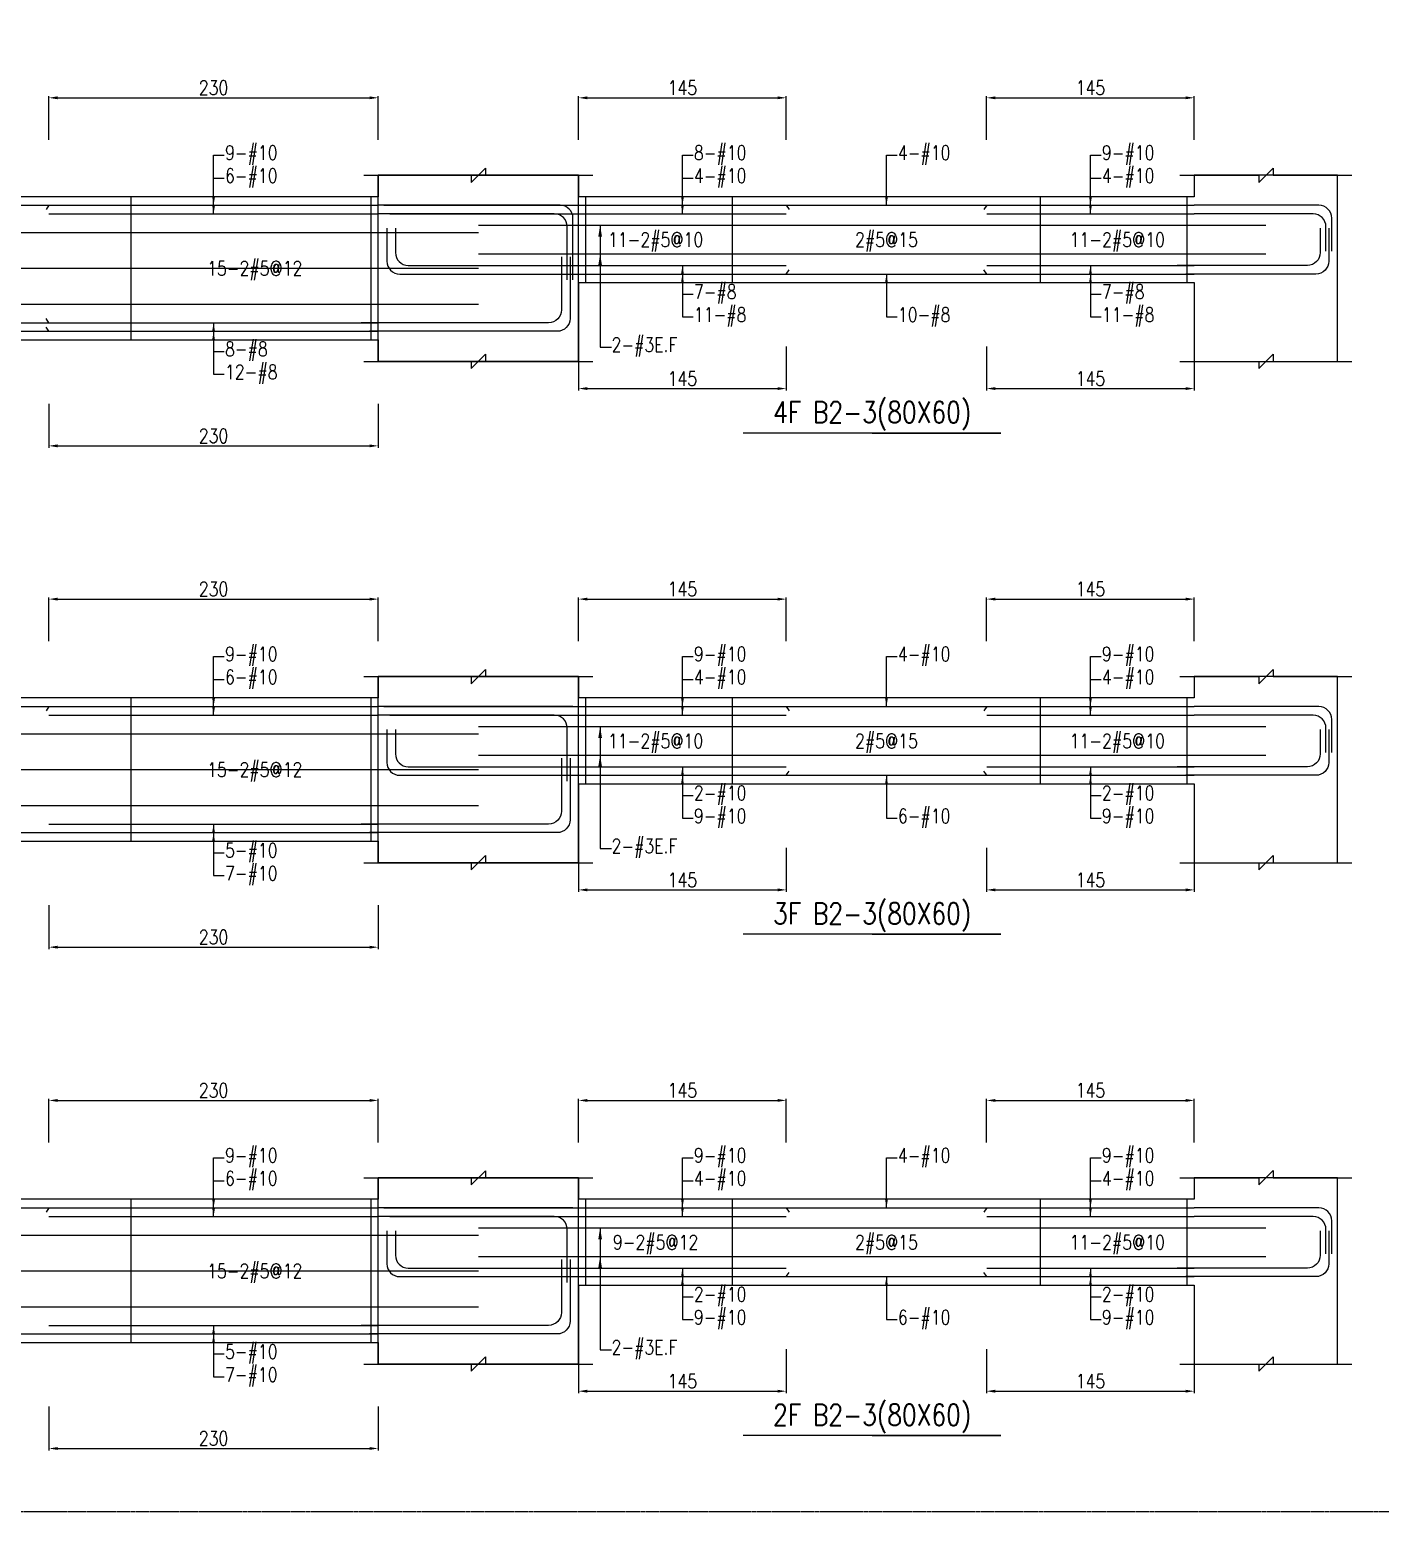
# Model space of a CAD drawing. Header units: millimetres. Extents: x 0 to 84580, y -12276 to 4373.
# Drawn here: x 46202 to 47146, y 0 to 1034 of the extents above; entities that cross this region are included whole.
import ezdxf
from ezdxf.enums import TextEntityAlignment as Align

# ---------------------------------------------------------------- set-up
doc = ezdxf.new("R2010")
doc.units = ezdxf.units.MM
doc.header["$MEASUREMENT"] = 0
doc.linetypes.add('CENTER', pattern=[2, 1.25, -0.25, 0.25, -0.25])
for name, color, linetype in [('S-DIM', 2, 'Continuous'), ('S-GRID', 1, 'CENTER'), ('S-LEADER', 2, 'Continuous'), ('S-RC', 130, 'Continuous'), ('S-REINF', 6, 'Continuous'), ('S-TEXT', 2, 'Continuous')]:
    doc.layers.add(name, color=color, linetype=linetype)
doc.styles.add('CS4', font='romans.shx', dxfattribs={"width": 0.8, "bigfont": 'lsp.shx'})
doc.styles.get("Standard").update_dxf_attribs({"font": 'arial.ttf'})
doc.dimstyles.new('ISO-25', dxfattribs={"dimtxt": 2.5, "dimasz": 2.5, "dimexe": 1.25, "dimexo": 0.625, "dimtad": 1, "dimtxsty": 'Standard', "dimcen": 2.5, "dimadec": 0, "dimazin": 0, "dimtfac": 1, "dimtmove": 0, "dimatfit": 3, "dimfxl": 0, "dimarcsym": 0})

# ---------------------------------------------------------------- blocks, each defined once
blk = doc.blocks.new('*D564')
at = {"layer": 'DEFPOINTS', "color": 0, "transparency": 16777216}
for p in [(46445.9, 286.9), (46215.9, 256.9), (46445.9, 256.9)]:
    blk.add_point(p, dxfattribs=at)
at = {"layer": 'S-DIM', "color": 0, "lineweight": -2, "transparency": 16777216}
for p, q in [((46215.9, 257.5), (46215.9, 288.1)), ((46221.9, 286.9), (46439.9, 286.9)), ((46445.9, 257.5), (46445.9, 288.1))]:
    blk.add_line(p, q, dxfattribs=at)
at = {"layer": 'S-DIM', "color": 0, "transparency": 16777216}
for points in [[(46221.9, 287.9), (46221.9, 285.9), (46215.9, 286.9)], [(46439.9, 287.9), (46439.9, 285.9), (46445.9, 286.9)]]:
    blk.add_solid(points, dxfattribs=at)
at = {"layer": 'S-DIM', "color": 0, "transparency": 16777216, "insert": (46330.9, 293.9), "char_height": 10, "attachment_point": 5, "style": 'CS4'}
blk.add_mtext('230', dxfattribs=at)
blk = doc.blocks.new('*D566')
at = {"layer": 'DEFPOINTS', "color": 0, "transparency": 16777216}
for p in [(46215.9, 73.9), (46445.9, 73.9), (46445.9, 43.9)]:
    blk.add_point(p, dxfattribs=at)
at = {"layer": 'S-DIM', "color": 0, "lineweight": -2, "transparency": 16777216}
for p, q in [((46215.9, 73.3), (46215.9, 42.6)), ((46445.9, 73.3), (46445.9, 42.6)), ((46221.9, 43.9), (46439.9, 43.9))]:
    blk.add_line(p, q, dxfattribs=at)
at = {"layer": 'S-DIM', "color": 0, "transparency": 16777216}
for points in [[(46221.9, 44.9), (46221.9, 42.9), (46215.9, 43.9)], [(46439.9, 44.9), (46439.9, 42.9), (46445.9, 43.9)]]:
    blk.add_solid(points, dxfattribs=at)
at = {"layer": 'S-DIM', "color": 0, "transparency": 16777216, "insert": (46330.9, 50.9), "char_height": 10, "attachment_point": 5, "style": 'CS4'}
blk.add_mtext('230', dxfattribs=at)
blk = doc.blocks.new('*D568')
at = {"layer": 'DEFPOINTS', "color": 0, "transparency": 16777216}
for p in [(46445.9, 636.9), (46215.9, 606.9), (46445.9, 606.9)]:
    blk.add_point(p, dxfattribs=at)
at = {"layer": 'S-DIM', "color": 0, "lineweight": -2, "transparency": 16777216}
for p, q in [((46215.9, 607.5), (46215.9, 638.1)), ((46221.9, 636.9), (46439.9, 636.9)), ((46445.9, 607.5), (46445.9, 638.1))]:
    blk.add_line(p, q, dxfattribs=at)
at = {"layer": 'S-DIM', "color": 0, "transparency": 16777216}
for points in [[(46221.9, 637.9), (46221.9, 635.9), (46215.9, 636.9)], [(46439.9, 637.9), (46439.9, 635.9), (46445.9, 636.9)]]:
    blk.add_solid(points, dxfattribs=at)
at = {"layer": 'S-DIM', "color": 0, "transparency": 16777216, "insert": (46330.9, 643.9), "char_height": 10, "attachment_point": 5, "style": 'CS4'}
blk.add_mtext('230', dxfattribs=at)
blk = doc.blocks.new('*D570')
at = {"layer": 'DEFPOINTS', "color": 0, "transparency": 16777216}
for p in [(46215.9, 423.9), (46445.9, 423.9), (46445.9, 393.9)]:
    blk.add_point(p, dxfattribs=at)
at = {"layer": 'S-DIM', "color": 0, "lineweight": -2, "transparency": 16777216}
for p, q in [((46215.9, 423.3), (46215.9, 392.6)), ((46445.9, 423.3), (46445.9, 392.6)), ((46221.9, 393.9), (46439.9, 393.9))]:
    blk.add_line(p, q, dxfattribs=at)
at = {"layer": 'S-DIM', "color": 0, "transparency": 16777216}
for points in [[(46221.9, 394.9), (46221.9, 392.9), (46215.9, 393.9)], [(46439.9, 394.9), (46439.9, 392.9), (46445.9, 393.9)]]:
    blk.add_solid(points, dxfattribs=at)
at = {"layer": 'S-DIM', "color": 0, "transparency": 16777216, "insert": (46330.9, 400.9), "char_height": 10, "attachment_point": 5, "style": 'CS4'}
blk.add_mtext('230', dxfattribs=at)
blk = doc.blocks.new('*D572')
at = {"layer": 'DEFPOINTS', "color": 0, "transparency": 16777216}
for p in [(46445.9, 986.9), (46215.9, 956.9), (46445.9, 956.9)]:
    blk.add_point(p, dxfattribs=at)
at = {"layer": 'S-DIM', "color": 0, "lineweight": -2, "transparency": 16777216}
for p, q in [((46215.9, 957.5), (46215.9, 988.1)), ((46221.9, 986.9), (46439.9, 986.9)), ((46445.9, 957.5), (46445.9, 988.1))]:
    blk.add_line(p, q, dxfattribs=at)
at = {"layer": 'S-DIM', "color": 0, "transparency": 16777216}
for points in [[(46221.9, 987.9), (46221.9, 985.9), (46215.9, 986.9)], [(46439.9, 987.9), (46439.9, 985.9), (46445.9, 986.9)]]:
    blk.add_solid(points, dxfattribs=at)
at = {"layer": 'S-DIM', "color": 0, "transparency": 16777216, "insert": (46330.9, 993.9), "char_height": 10, "attachment_point": 5, "style": 'CS4'}
blk.add_mtext('230', dxfattribs=at)
blk = doc.blocks.new('*D574')
at = {"layer": 'DEFPOINTS', "color": 0, "transparency": 16777216}
for p in [(46215.9, 773.9), (46445.9, 773.9), (46445.9, 743.9)]:
    blk.add_point(p, dxfattribs=at)
at = {"layer": 'S-DIM', "color": 0, "lineweight": -2, "transparency": 16777216}
for p, q in [((46215.9, 773.3), (46215.9, 742.6)), ((46445.9, 773.3), (46445.9, 742.6)), ((46221.9, 743.9), (46439.9, 743.9))]:
    blk.add_line(p, q, dxfattribs=at)
at = {"layer": 'S-DIM', "color": 0, "transparency": 16777216}
for points in [[(46221.9, 744.9), (46221.9, 742.9), (46215.9, 743.9)], [(46439.9, 744.9), (46439.9, 742.9), (46445.9, 743.9)]]:
    blk.add_solid(points, dxfattribs=at)
at = {"layer": 'S-DIM', "color": 0, "transparency": 16777216, "insert": (46330.9, 750.9), "char_height": 10, "attachment_point": 5, "style": 'CS4'}
blk.add_mtext('230', dxfattribs=at)
blk = doc.blocks.new('*D594')
at = {"layer": 'DEFPOINTS', "color": 0, "transparency": 16777216}
for p in [(46730.9, 286.9), (46585.9, 256.9), (46730.9, 256.9)]:
    blk.add_point(p, dxfattribs=at)
at = {"layer": 'S-DIM', "color": 0, "lineweight": -2, "transparency": 16777216}
for p, q in [((46585.9, 257.5), (46585.9, 288.1)), ((46591.9, 286.9), (46724.9, 286.9)), ((46730.9, 257.5), (46730.9, 288.1))]:
    blk.add_line(p, q, dxfattribs=at)
at = {"layer": 'S-DIM', "color": 0, "transparency": 16777216}
for points in [[(46591.9, 287.9), (46591.9, 285.9), (46585.9, 286.9)], [(46724.9, 287.9), (46724.9, 285.9), (46730.9, 286.9)]]:
    blk.add_solid(points, dxfattribs=at)
at = {"layer": 'S-DIM', "color": 0, "transparency": 16777216, "insert": (46658.4, 293.9), "char_height": 10, "attachment_point": 5, "style": 'CS4'}
blk.add_mtext('145', dxfattribs=at)
blk = doc.blocks.new('*D595')
at = {"layer": 'DEFPOINTS', "color": 0, "transparency": 16777216}
for p in [(47015.9, 286.9), (46870.9, 256.9), (47015.9, 256.9)]:
    blk.add_point(p, dxfattribs=at)
at = {"layer": 'S-DIM', "color": 0, "lineweight": -2, "transparency": 16777216}
for p, q in [((46870.9, 257.5), (46870.9, 288.1)), ((46876.9, 286.9), (47009.9, 286.9)), ((47015.9, 257.5), (47015.9, 288.1))]:
    blk.add_line(p, q, dxfattribs=at)
at = {"layer": 'S-DIM', "color": 0, "transparency": 16777216}
for points in [[(46876.9, 287.9), (46876.9, 285.9), (46870.9, 286.9)], [(47009.9, 287.9), (47009.9, 285.9), (47015.9, 286.9)]]:
    blk.add_solid(points, dxfattribs=at)
at = {"layer": 'S-DIM', "color": 0, "transparency": 16777216, "insert": (46943.4, 293.9), "char_height": 10, "attachment_point": 5, "style": 'CS4'}
blk.add_mtext('145', dxfattribs=at)
blk = doc.blocks.new('*D596')
at = {"layer": 'DEFPOINTS', "color": 0, "transparency": 16777216}
for p in [(46585.9, 113.9), (46730.9, 113.9), (46730.9, 83.9)]:
    blk.add_point(p, dxfattribs=at)
at = {"layer": 'S-DIM', "color": 0, "lineweight": -2, "transparency": 16777216}
for p, q in [((46585.9, 113.3), (46585.9, 82.6)), ((46730.9, 113.3), (46730.9, 82.6)), ((46591.9, 83.9), (46724.9, 83.9))]:
    blk.add_line(p, q, dxfattribs=at)
at = {"layer": 'S-DIM', "color": 0, "transparency": 16777216}
for points in [[(46591.9, 84.9), (46591.9, 82.9), (46585.9, 83.9)], [(46724.9, 84.9), (46724.9, 82.9), (46730.9, 83.9)]]:
    blk.add_solid(points, dxfattribs=at)
at = {"layer": 'S-DIM', "color": 0, "transparency": 16777216, "insert": (46658.4, 90.9), "char_height": 10, "attachment_point": 5, "style": 'CS4'}
blk.add_mtext('145', dxfattribs=at)
blk = doc.blocks.new('*D597')
at = {"layer": 'DEFPOINTS', "color": 0, "transparency": 16777216}
for p in [(46870.9, 113.9), (47015.9, 113.9), (47015.9, 83.9)]:
    blk.add_point(p, dxfattribs=at)
at = {"layer": 'S-DIM', "color": 0, "lineweight": -2, "transparency": 16777216}
for p, q in [((46870.9, 113.3), (46870.9, 82.6)), ((47015.9, 113.3), (47015.9, 82.6)), ((46876.9, 83.9), (47009.9, 83.9))]:
    blk.add_line(p, q, dxfattribs=at)
at = {"layer": 'S-DIM', "color": 0, "transparency": 16777216}
for points in [[(46876.9, 84.9), (46876.9, 82.9), (46870.9, 83.9)], [(47009.9, 84.9), (47009.9, 82.9), (47015.9, 83.9)]]:
    blk.add_solid(points, dxfattribs=at)
at = {"layer": 'S-DIM', "color": 0, "transparency": 16777216, "insert": (46943.4, 90.9), "char_height": 10, "attachment_point": 5, "style": 'CS4'}
blk.add_mtext('145', dxfattribs=at)
blk = doc.blocks.new('*D598')
at = {"layer": 'DEFPOINTS', "color": 0, "transparency": 16777216}
for p in [(46730.9, 636.9), (46585.9, 606.9), (46730.9, 606.9)]:
    blk.add_point(p, dxfattribs=at)
at = {"layer": 'S-DIM', "color": 0, "lineweight": -2, "transparency": 16777216}
for p, q in [((46585.9, 607.5), (46585.9, 638.1)), ((46591.9, 636.9), (46724.9, 636.9)), ((46730.9, 607.5), (46730.9, 638.1))]:
    blk.add_line(p, q, dxfattribs=at)
at = {"layer": 'S-DIM', "color": 0, "transparency": 16777216}
for points in [[(46591.9, 637.9), (46591.9, 635.9), (46585.9, 636.9)], [(46724.9, 637.9), (46724.9, 635.9), (46730.9, 636.9)]]:
    blk.add_solid(points, dxfattribs=at)
at = {"layer": 'S-DIM', "color": 0, "transparency": 16777216, "insert": (46658.4, 643.9), "char_height": 10, "attachment_point": 5, "style": 'CS4'}
blk.add_mtext('145', dxfattribs=at)
blk = doc.blocks.new('*D599')
at = {"layer": 'DEFPOINTS', "color": 0, "transparency": 16777216}
for p in [(47015.9, 636.9), (46870.9, 606.9), (47015.9, 606.9)]:
    blk.add_point(p, dxfattribs=at)
at = {"layer": 'S-DIM', "color": 0, "lineweight": -2, "transparency": 16777216}
for p, q in [((46870.9, 607.5), (46870.9, 638.1)), ((46876.9, 636.9), (47009.9, 636.9)), ((47015.9, 607.5), (47015.9, 638.1))]:
    blk.add_line(p, q, dxfattribs=at)
at = {"layer": 'S-DIM', "color": 0, "transparency": 16777216}
for points in [[(46876.9, 637.9), (46876.9, 635.9), (46870.9, 636.9)], [(47009.9, 637.9), (47009.9, 635.9), (47015.9, 636.9)]]:
    blk.add_solid(points, dxfattribs=at)
at = {"layer": 'S-DIM', "color": 0, "transparency": 16777216, "insert": (46943.4, 643.9), "char_height": 10, "attachment_point": 5, "style": 'CS4'}
blk.add_mtext('145', dxfattribs=at)
blk = doc.blocks.new('*D600')
at = {"layer": 'DEFPOINTS', "color": 0, "transparency": 16777216}
for p in [(46585.9, 463.9), (46730.9, 463.9), (46730.9, 433.9)]:
    blk.add_point(p, dxfattribs=at)
at = {"layer": 'S-DIM', "color": 0, "lineweight": -2, "transparency": 16777216}
for p, q in [((46585.9, 463.3), (46585.9, 432.6)), ((46730.9, 463.3), (46730.9, 432.6)), ((46591.9, 433.9), (46724.9, 433.9))]:
    blk.add_line(p, q, dxfattribs=at)
at = {"layer": 'S-DIM', "color": 0, "transparency": 16777216}
for points in [[(46591.9, 434.9), (46591.9, 432.9), (46585.9, 433.9)], [(46724.9, 434.9), (46724.9, 432.9), (46730.9, 433.9)]]:
    blk.add_solid(points, dxfattribs=at)
at = {"layer": 'S-DIM', "color": 0, "transparency": 16777216, "insert": (46658.4, 440.9), "char_height": 10, "attachment_point": 5, "style": 'CS4'}
blk.add_mtext('145', dxfattribs=at)
blk = doc.blocks.new('*D581')
at = {"layer": 'DEFPOINTS', "color": 0, "transparency": 16777216}
for p in [(46870.9, 463.9), (47015.9, 463.9), (47015.9, 433.9)]:
    blk.add_point(p, dxfattribs=at)
at = {"layer": 'S-DIM', "color": 0, "lineweight": -2, "transparency": 16777216}
for p, q in [((46870.9, 463.3), (46870.9, 432.6)), ((47015.9, 463.3), (47015.9, 432.6)), ((46876.9, 433.9), (47009.9, 433.9))]:
    blk.add_line(p, q, dxfattribs=at)
at = {"layer": 'S-DIM', "color": 0, "transparency": 16777216}
for points in [[(46876.9, 434.9), (46876.9, 432.9), (46870.9, 433.9)], [(47009.9, 434.9), (47009.9, 432.9), (47015.9, 433.9)]]:
    blk.add_solid(points, dxfattribs=at)
at = {"layer": 'S-DIM', "color": 0, "transparency": 16777216, "insert": (46943.4, 440.9), "char_height": 10, "attachment_point": 5, "style": 'CS4'}
blk.add_mtext('145', dxfattribs=at)
blk = doc.blocks.new('*D582')
at = {"layer": 'DEFPOINTS', "color": 0, "transparency": 16777216}
for p in [(46730.9, 986.9), (46585.9, 956.9), (46730.9, 956.9)]:
    blk.add_point(p, dxfattribs=at)
at = {"layer": 'S-DIM', "color": 0, "lineweight": -2, "transparency": 16777216}
for p, q in [((46585.9, 957.5), (46585.9, 988.1)), ((46591.9, 986.9), (46724.9, 986.9)), ((46730.9, 957.5), (46730.9, 988.1))]:
    blk.add_line(p, q, dxfattribs=at)
at = {"layer": 'S-DIM', "color": 0, "transparency": 16777216}
for points in [[(46591.9, 987.9), (46591.9, 985.9), (46585.9, 986.9)], [(46724.9, 987.9), (46724.9, 985.9), (46730.9, 986.9)]]:
    blk.add_solid(points, dxfattribs=at)
at = {"layer": 'S-DIM', "color": 0, "transparency": 16777216, "insert": (46658.4, 993.9), "char_height": 10, "attachment_point": 5, "style": 'CS4'}
blk.add_mtext('145', dxfattribs=at)
blk = doc.blocks.new('*D583')
at = {"layer": 'DEFPOINTS', "color": 0, "transparency": 16777216}
for p in [(47015.9, 986.9), (46870.9, 956.9), (47015.9, 956.9)]:
    blk.add_point(p, dxfattribs=at)
at = {"layer": 'S-DIM', "color": 0, "lineweight": -2, "transparency": 16777216}
for p, q in [((46870.9, 957.5), (46870.9, 988.1)), ((46876.9, 986.9), (47009.9, 986.9)), ((47015.9, 957.5), (47015.9, 988.1))]:
    blk.add_line(p, q, dxfattribs=at)
at = {"layer": 'S-DIM', "color": 0, "transparency": 16777216}
for points in [[(46876.9, 987.9), (46876.9, 985.9), (46870.9, 986.9)], [(47009.9, 987.9), (47009.9, 985.9), (47015.9, 986.9)]]:
    blk.add_solid(points, dxfattribs=at)
at = {"layer": 'S-DIM', "color": 0, "transparency": 16777216, "insert": (46943.4, 993.9), "char_height": 10, "attachment_point": 5, "style": 'CS4'}
blk.add_mtext('145', dxfattribs=at)
blk = doc.blocks.new('*D584')
at = {"layer": 'DEFPOINTS', "color": 0, "transparency": 16777216}
for p in [(46585.9, 813.9), (46730.9, 813.9), (46730.9, 783.9)]:
    blk.add_point(p, dxfattribs=at)
at = {"layer": 'S-DIM', "color": 0, "lineweight": -2, "transparency": 16777216}
for p, q in [((46585.9, 813.3), (46585.9, 782.6)), ((46730.9, 813.3), (46730.9, 782.6)), ((46591.9, 783.9), (46724.9, 783.9))]:
    blk.add_line(p, q, dxfattribs=at)
at = {"layer": 'S-DIM', "color": 0, "transparency": 16777216}
for points in [[(46591.9, 784.9), (46591.9, 782.9), (46585.9, 783.9)], [(46724.9, 784.9), (46724.9, 782.9), (46730.9, 783.9)]]:
    blk.add_solid(points, dxfattribs=at)
at = {"layer": 'S-DIM', "color": 0, "transparency": 16777216, "insert": (46658.4, 790.9), "char_height": 10, "attachment_point": 5, "style": 'CS4'}
blk.add_mtext('145', dxfattribs=at)
blk = doc.blocks.new('*D585')
at = {"layer": 'DEFPOINTS', "color": 0, "transparency": 16777216}
for p in [(46870.9, 813.9), (47015.9, 813.9), (47015.9, 783.9)]:
    blk.add_point(p, dxfattribs=at)
at = {"layer": 'S-DIM', "color": 0, "lineweight": -2, "transparency": 16777216}
for p, q in [((46870.9, 813.3), (46870.9, 782.6)), ((47015.9, 813.3), (47015.9, 782.6)), ((46876.9, 783.9), (47009.9, 783.9))]:
    blk.add_line(p, q, dxfattribs=at)
at = {"layer": 'S-DIM', "color": 0, "transparency": 16777216}
for points in [[(46876.9, 784.9), (46876.9, 782.9), (46870.9, 783.9)], [(47009.9, 784.9), (47009.9, 782.9), (47015.9, 783.9)]]:
    blk.add_solid(points, dxfattribs=at)
at = {"layer": 'S-DIM', "color": 0, "transparency": 16777216, "insert": (46943.4, 790.9), "char_height": 10, "attachment_point": 5, "style": 'CS4'}
blk.add_mtext('145', dxfattribs=at)

msp = doc.modelspace()

# ---------------------------------------------------------------- linework, layer by layer
at = {"layer": 'S-GRID'}
msp.add_lwpolyline([(45519, 0), (48748, 0), (48748, 2069), (45519, 2069), (45519, 0)], dxfattribs=at)
at = {"layer": 'S-RC'}
for points in [[(46435.915, 932.881), (46510.915, 932.866), (46510.914, 927.866), (46520.916, 937.864), (46520.915, 932.864), (46595.915, 932.85)], [(46435.915, 932.881), (46510.915, 932.866), (46510.914, 927.866), (46520.916, 937.864), (46520.915, 932.864), (46595.915, 932.85)], [(46445.915, 817.881), (46445.915, 802.881), (46585.915, 802.881), (46585.915, 932.881), (46445.915, 932.881), (46445.915, 917.881)], [(46585.915, 857.881), (46585.915, 802.881), (46445.915, 802.881), (46445.915, 932.881), (46585.915, 932.881), (46585.915, 917.881)], [(47005.915, 932.881), (47060.915, 932.87), (47060.914, 927.87), (47070.916, 937.868), (47070.915, 932.868), (47125.915, 932.857)], [(47015.915, 857.881), (47015.915, 802.881), (47115.915, 802.881), (47115.915, 932.881), (47015.915, 932.881), (47015.915, 917.881)], [(46445.915, 917.881), (45755.915, 917.881)], [(47015.915, 917.881), (46585.915, 917.881)], [(46585.915, 857.881), (47015.915, 857.881)], [(45755.915, 817.881), (46445.915, 817.881)], [(46435.915, 802.881), (46510.915, 802.866), (46510.914, 797.866), (46520.916, 807.864), (46520.915, 802.864), (46595.915, 802.85)], [(46435.915, 802.881), (46510.915, 802.866), (46510.914, 797.866), (46520.916, 807.864), (46520.915, 802.864), (46595.915, 802.85)], [(47005.915, 802.881), (47060.915, 802.87), (47060.914, 797.87), (47070.916, 807.868), (47070.915, 802.868), (47125.915, 802.857)], [(46790.915, 752.881), (46880.915, 752.881), (46700.915, 752.881)], [(46435.915, 582.881), (46510.915, 582.866), (46510.914, 577.866), (46520.916, 587.864), (46520.915, 582.864), (46595.915, 582.85)], [(46435.915, 582.881), (46510.915, 582.866), (46510.914, 577.866), (46520.916, 587.864), (46520.915, 582.864), (46595.915, 582.85)], [(46445.915, 467.881), (46445.915, 452.881), (46585.915, 452.881), (46585.915, 582.881), (46445.915, 582.881), (46445.915, 567.881)], [(46585.915, 507.881), (46585.915, 452.881), (46445.915, 452.881), (46445.915, 582.881), (46585.915, 582.881), (46585.915, 567.881)], [(47005.915, 582.881), (47060.915, 582.87), (47060.914, 577.87), (47070.916, 587.868), (47070.915, 582.868), (47125.915, 582.857)], [(47015.915, 507.881), (47015.915, 452.881), (47115.915, 452.881), (47115.915, 582.881), (47015.915, 582.881), (47015.915, 567.881)], [(46445.915, 567.881), (45755.915, 567.881)], [(47015.915, 567.881), (46585.915, 567.881)], [(46585.915, 507.881), (47015.915, 507.881)], [(45755.915, 467.881), (46445.915, 467.881)], [(46435.915, 452.881), (46510.915, 452.866), (46510.914, 447.866), (46520.916, 457.864), (46520.915, 452.864), (46595.915, 452.85)], [(46435.915, 452.881), (46510.915, 452.866), (46510.914, 447.866), (46520.916, 457.864), (46520.915, 452.864), (46595.915, 452.85)], [(47005.915, 452.881), (47060.915, 452.87), (47060.914, 447.87), (47070.916, 457.868), (47070.915, 452.868), (47125.915, 452.857)], [(46790.915, 402.881), (46880.915, 402.881), (46700.915, 402.881)], [(46435.915, 232.881), (46510.915, 232.866), (46510.914, 227.866), (46520.916, 237.864), (46520.915, 232.864), (46595.915, 232.85)], [(46435.915, 232.881), (46510.915, 232.866), (46510.914, 227.866), (46520.916, 237.864), (46520.915, 232.864), (46595.915, 232.85)], [(46445.915, 117.881), (46445.915, 102.881), (46585.915, 102.881), (46585.915, 232.881), (46445.915, 232.881), (46445.915, 217.881)], [(46585.915, 157.881), (46585.915, 102.881), (46445.915, 102.881), (46445.915, 232.881), (46585.915, 232.881), (46585.915, 217.881)], [(47005.915, 232.881), (47060.915, 232.87), (47060.914, 227.87), (47070.916, 237.868), (47070.915, 232.868), (47125.915, 232.857)], [(47015.915, 157.881), (47015.915, 102.881), (47115.915, 102.881), (47115.915, 232.881), (47015.915, 232.881), (47015.915, 217.881)], [(46445.915, 217.881), (45755.915, 217.881)], [(47015.915, 217.881), (46585.915, 217.881)], [(46585.915, 157.881), (47015.915, 157.881)], [(45755.915, 117.881), (46445.915, 117.881)], [(46435.915, 102.881), (46510.915, 102.866), (46510.914, 97.866), (46520.916, 107.864), (46520.915, 102.864), (46595.915, 102.85)], [(46435.915, 102.881), (46510.915, 102.866), (46510.914, 97.866), (46520.916, 107.864), (46520.915, 102.864), (46595.915, 102.85)], [(47005.915, 102.881), (47060.915, 102.87), (47060.914, 97.87), (47070.916, 107.868), (47070.915, 102.868), (47125.915, 102.857)], [(46790.915, 52.881), (46880.915, 52.881), (46700.915, 52.881)]]:
    msp.add_lwpolyline(points, dxfattribs=at)
at = {"layer": 'S-REINF'}
for points in [[(45985.915, 911.881), (46215.915, 911.881)], [(46215.915, 911.881), (46213.915, 908.881)], [(46215.915, 911.881), (46445.915, 911.881)], [(46449.915, 911.881), (46585.915, 911.881)], [(46585.915, 911.881), (46730.915, 911.881)], [(46730.915, 911.881), (46732.915, 908.881)], [(46730.915, 911.881), (46870.915, 911.881)], [(46870.915, 911.881), (46868.915, 908.881)], [(46870.915, 911.881), (47015.915, 911.881)], [(46215.915, 905.881), (46445.915, 905.881)], [(46453.915, 905.881), (46585.915, 905.881)], [(46585.915, 905.881), (46730.915, 905.881)], [(46870.915, 905.881), (47015.915, 905.881)], [(46585.915, 869.881), (46730.915, 869.881)], [(46870.915, 869.881), (47015.915, 869.881)], [(46585.915, 863.881), (46730.915, 863.881)], [(46730.915, 863.881), (46732.915, 866.881)], [(46730.915, 863.881), (46870.915, 863.881)], [(46870.915, 863.881), (46868.915, 866.881)], [(46870.915, 863.881), (47015.915, 863.881)], [(45985.915, 829.881), (46215.915, 829.881)], [(46215.915, 829.881), (46213.915, 832.881)], [(46215.915, 829.881), (46445.915, 829.881)], [(45985.915, 823.881), (46215.915, 823.881)], [(46215.915, 823.881), (46213.915, 826.881)], [(46215.915, 823.881), (46445.915, 823.881)], [(45985.915, 561.881), (46215.915, 561.881)], [(46215.915, 561.881), (46213.915, 558.881)], [(46215.915, 561.881), (46445.915, 561.881)], [(46581.915, 561.881), (46445.915, 561.881)], [(46449.915, 561.881), (46585.915, 561.881)], [(46585.915, 561.881), (46730.915, 561.881)], [(46730.915, 561.881), (46732.915, 558.881)], [(46730.915, 561.881), (46870.915, 561.881)], [(46870.915, 561.881), (46868.915, 558.881)], [(46870.915, 561.881), (47015.915, 561.881)], [(46215.915, 555.881), (46445.915, 555.881)], [(46453.915, 555.881), (46585.915, 555.881)], [(46585.915, 555.881), (46730.915, 555.881)], [(46870.915, 555.881), (47015.915, 555.881)], [(46585.915, 519.881), (46730.915, 519.881)], [(46870.915, 519.881), (47015.915, 519.881)], [(46585.915, 513.881), (46730.915, 513.881)], [(46730.915, 513.881), (46732.915, 516.881)], [(46730.915, 513.881), (46870.915, 513.881)], [(46870.915, 513.881), (46868.915, 516.881)], [(46870.915, 513.881), (47015.915, 513.881)], [(46215.915, 479.881), (46445.915, 479.881)], [(45985.915, 473.881), (46215.915, 473.881)], [(46215.915, 473.881), (46445.915, 473.881)], [(45985.915, 211.881), (46215.915, 211.881)], [(46215.915, 211.881), (46213.915, 208.881)], [(46215.915, 211.881), (46445.915, 211.881)], [(46581.915, 211.881), (46445.915, 211.881)], [(46449.915, 211.881), (46585.915, 211.881)], [(46585.915, 211.881), (46730.915, 211.881)], [(46730.915, 211.881), (46732.915, 208.881)], [(46730.915, 211.881), (46870.915, 211.881)], [(46870.915, 211.881), (46868.915, 208.881)], [(46870.915, 211.881), (47015.915, 211.881)], [(46215.915, 205.881), (46445.915, 205.881)], [(46453.915, 205.881), (46585.915, 205.881)], [(46585.915, 205.881), (46730.915, 205.881)], [(46870.915, 205.881), (47015.915, 205.881)], [(46585.915, 169.881), (46730.915, 169.881)], [(46730.915, 163.881), (46732.915, 166.881)], [(46870.915, 163.881), (46868.915, 166.881)], [(46870.915, 169.881), (47015.915, 169.881)], [(46585.915, 163.881), (46730.915, 163.881)], [(46730.915, 163.881), (46870.915, 163.881)], [(46870.915, 163.881), (47015.915, 163.881)], [(46215.915, 129.881), (46445.915, 129.881)], [(45985.915, 123.881), (46215.915, 123.881)], [(46215.915, 123.881), (46445.915, 123.881)]]:
    msp.add_lwpolyline(points, dxfattribs=at)
at = {"layer": 'S-REINF', "color": 1}
for points in [[(46273.415, 817.881), (46273.415, 917.881)], [(46440.915, 817.881), (46440.915, 917.881)], [(46590.915, 857.881), (46590.915, 917.881)], [(46693.415, 857.881), (46693.415, 917.881)], [(46908.415, 857.881), (46908.415, 917.881)], [(47010.915, 857.881), (47010.915, 917.881)], [(45685.915, 892.881), (46515.915, 892.881)], [(46515.915, 897.881), (47065.915, 897.881)], [(46515.915, 877.881), (47065.915, 877.881)], [(45685.915, 867.881), (46515.915, 867.881)], [(45685.915, 842.881), (46515.915, 842.881)], [(46273.415, 467.881), (46273.415, 567.881)], [(46440.915, 467.881), (46440.915, 567.881)], [(46590.915, 507.881), (46590.915, 567.881)], [(46693.415, 507.881), (46693.415, 567.881)], [(46908.415, 507.881), (46908.415, 567.881)], [(47010.915, 507.881), (47010.915, 567.881)], [(45685.915, 542.881), (46515.915, 542.881)], [(46515.915, 547.881), (47065.915, 547.881)], [(46515.915, 527.881), (47065.915, 527.881)], [(45685.915, 517.881), (46515.915, 517.881)], [(45685.915, 492.881), (46515.915, 492.881)], [(46273.415, 117.881), (46273.415, 217.881)], [(46440.915, 117.881), (46440.915, 217.881)], [(46590.915, 157.881), (46590.915, 217.881)], [(46693.415, 157.881), (46693.415, 217.881)], [(46908.415, 157.881), (46908.415, 217.881)], [(47010.915, 157.881), (47010.915, 217.881)], [(46515.915, 197.881), (47065.915, 197.881)], [(45685.915, 192.881), (46515.915, 192.881)], [(46515.915, 177.881), (47065.915, 177.881)], [(45685.915, 167.881), (46515.915, 167.881)], [(45685.915, 142.881), (46515.915, 142.881)]]:
    msp.add_lwpolyline(points, dxfattribs=at)
at = {"layer": 'S-REINF'}
for points in [[(46581.915, 859.881), (46581.915, 902.881, 0.41421356), (46572.915, 911.881), (46445.915, 911.881)], [(47111.915, 879.881), (47111.915, 902.881, 0.41421356), (47102.915, 911.881), (47015.915, 911.881)], [(46577.915, 859.881), (46577.915, 896.881, 0.41421356), (46568.915, 905.881), (46445.915, 905.881)], [(47107.915, 879.881), (47107.915, 896.881, 0.41421356), (47098.915, 905.881), (47015.915, 905.881)], [(46451.915, 895.881), (46451.915, 872.881, 0.41421356), (46460.915, 863.881), (46585.915, 863.881)], [(46457.915, 895.881), (46457.915, 878.881, 0.41421356), (46466.915, 869.881), (46585.915, 869.881)], [(47103.915, 895.881), (47103.915, 878.881, -0.41421356), (47094.915, 869.881), (47003.915, 869.881)], [(47109.915, 895.881), (47109.915, 872.881, -0.41421356), (47100.915, 863.881), (47009.915, 863.881)], [(46573.915, 875.881), (46573.915, 838.881, -0.41421356), (46564.915, 829.881), (46433.915, 829.881)], [(46579.915, 875.881), (46579.915, 832.881, -0.41421356), (46570.915, 823.881), (46439.915, 823.881)], [(47111.915, 529.881), (47111.915, 552.881, 0.41421356), (47102.915, 561.881), (47015.915, 561.881)], [(46577.915, 509.881), (46577.915, 546.881, 0.41421356), (46568.915, 555.881), (46445.915, 555.881)], [(47107.915, 529.881), (47107.915, 546.881, 0.41421356), (47098.915, 555.881), (47015.915, 555.881)], [(46451.915, 545.881), (46451.915, 522.881, 0.41421356), (46460.915, 513.881), (46585.915, 513.881)], [(46457.915, 545.881), (46457.915, 528.881, 0.41421356), (46466.915, 519.881), (46585.915, 519.881)], [(47103.915, 545.881), (47103.915, 528.881, -0.41421356), (47094.915, 519.881), (47003.915, 519.881)], [(47109.915, 545.881), (47109.915, 522.881, -0.41421356), (47100.915, 513.881), (47009.915, 513.881)], [(46573.915, 525.881), (46573.915, 488.881, -0.41421356), (46564.915, 479.881), (46433.915, 479.881)], [(46579.915, 525.881), (46579.915, 482.881, -0.41421356), (46570.915, 473.881), (46439.915, 473.881)], [(47111.915, 179.881), (47111.915, 202.881, 0.41421356), (47102.915, 211.881), (47015.915, 211.881)], [(46577.915, 159.881), (46577.915, 196.881, 0.41421356), (46568.915, 205.881), (46445.915, 205.881)], [(47107.915, 179.881), (47107.915, 196.881, 0.41421356), (47098.915, 205.881), (47015.915, 205.881)], [(46451.915, 195.881), (46451.915, 172.881, 0.41421356), (46460.915, 163.881), (46585.915, 163.881)], [(46457.915, 195.881), (46457.915, 178.881, 0.41421356), (46466.915, 169.881), (46585.915, 169.881)], [(47103.915, 195.881), (47103.915, 178.881, -0.41421356), (47094.915, 169.881), (47003.915, 169.881)], [(47109.915, 195.881), (47109.915, 172.881, -0.41421356), (47100.915, 163.881), (47009.915, 163.881)], [(46573.915, 175.881), (46573.915, 138.881, -0.41421356), (46564.915, 129.881), (46433.915, 129.881)], [(46579.915, 175.881), (46579.915, 132.881, -0.41421356), (46570.915, 123.881), (46439.915, 123.881)]]:
    msp.add_lwpolyline(points, format="xyb", dxfattribs=at)

# ---------------------------------------------------------------- texts
at = {"layer": 'S-LEADER', "char_height": 10, "attachment_point": 4, "style": 'CS4'}
for s, insert in [('9-#10', (46338.915, 946.881)), ('8-#10', (46666.415, 946.881)), ('4-#10', (46808.915, 946.881)), ('9-#10', (46951.415, 946.881)), ('6-#10', (46338.915, 930.881)), ('4-#10', (46666.415, 930.881)), ('4-#10', (46951.415, 930.881)), ('7-#8', (46666.415, 849.881)), ('7-#8', (46951.415, 849.881)), ('11-#8', (46666.415, 833.881)), ('10-#8', (46808.915, 833.881)), ('11-#8', (46951.415, 833.881)), ('8-#8', (46338.915, 809.881)), ('12-#8', (46338.915, 793.881)), ('9-#10', (46338.915, 596.881)), ('9-#10', (46666.415, 596.881)), ('4-#10', (46808.915, 596.881)), ('9-#10', (46951.415, 596.881)), ('6-#10', (46338.915, 580.881)), ('4-#10', (46666.415, 580.881)), ('4-#10', (46951.415, 580.881)), ('2-#10', (46666.415, 499.881)), ('2-#10', (46951.415, 499.881)), ('9-#10', (46666.415, 483.881)), ('6-#10', (46808.915, 483.881)), ('9-#10', (46951.415, 483.881)), ('5-#10', (46338.915, 459.881)), ('7-#10', (46338.915, 443.881)), ('9-#10', (46338.915, 246.881)), ('9-#10', (46666.415, 246.881)), ('4-#10', (46808.915, 246.881)), ('9-#10', (46951.415, 246.881)), ('6-#10', (46338.915, 230.881)), ('4-#10', (46666.415, 230.881)), ('4-#10', (46951.415, 230.881)), ('2-#10', (46666.415, 149.881)), ('2-#10', (46951.415, 149.881)), ('9-#10', (46666.415, 133.881)), ('6-#10', (46808.915, 133.881)), ('9-#10', (46951.415, 133.881)), ('5-#10', (46338.915, 109.881)), ('7-#10', (46338.915, 93.881))]:
    msp.add_mtext(s, dxfattribs=dict(at, insert=insert))
at = {"layer": 'S-LEADER', "color": 3, "char_height": 10, "attachment_point": 4, "style": 'CS4'}
for insert in [(46608.915, 812.881), (46608.915, 462.881), (46608.915, 112.881)]:
    msp.add_mtext('2-#3E.F', dxfattribs=dict(at, insert=insert))
at = {"layer": 'S-RC', "style": 'CS4', "width": 0.8}
for s, p in [('4F B2-3(80X60)', (46790.915, 759.881)), ('3F B2-3(80X60)', (46790.915, 409.881)), ('2F B2-3(80X60)', (46790.915, 59.881))]:
    msp.add_text(s, height=15, dxfattribs=at).set_placement(p, align=Align.CENTER)
at = {"layer": 'S-TEXT', "color": 1, "style": 'CS4', "width": 0.8}
for s, p in [('11-2#5@10', (46639.665, 882.881)), ('2#5@15', (46800.915, 882.881)), ('11-2#5@10', (46962.165, 882.881)), ('15-2#5@12', (46359.665, 862.881)), ('11-2#5@10', (46639.665, 532.881)), ('2#5@15', (46800.915, 532.881)), ('11-2#5@10', (46962.165, 532.881)), ('15-2#5@12', (46359.665, 512.881)), ('9-2#5@12', (46639.665, 182.881)), ('2#5@15', (46800.915, 182.881)), ('11-2#5@10', (46962.165, 182.881)), ('15-2#5@12', (46359.665, 162.881))]:
    msp.add_text(s, height=10, dxfattribs=at).set_placement(p, align=Align.CENTER)

# ---------------------------------------------------------------- dimensions: what is measured, and where the dimension line sits
at = {"layer": 'S-DIM'}
for p1, p2, distance, picture, middle in [((46215.915, 956.881), (46445.915, 956.881), 30, '*D572', (46330.915, 993.881)), ((46585.915, 956.881), (46730.915, 956.881), 30, '*D582', (46658.415, 993.881)), ((46870.915, 956.881), (47015.915, 956.881), 30, '*D583', (46943.415, 993.881)), ((46585.915, 813.881), (46730.915, 813.881), -30, '*D584', (46658.415, 790.881)), ((46870.915, 813.881), (47015.915, 813.881), -30, '*D585', (46943.415, 790.881)), ((46215.915, 773.881), (46445.915, 773.881), -30, '*D574', (46330.915, 750.881)), ((46215.915, 606.881), (46445.915, 606.881), 30, '*D568', (46330.915, 643.881)), ((46585.915, 606.881), (46730.915, 606.881), 30, '*D598', (46658.415, 643.881)), ((46870.915, 606.881), (47015.915, 606.881), 30, '*D599', (46943.415, 643.881)), ((46585.915, 463.881), (46730.915, 463.881), -30, '*D600', (46658.415, 440.881)), ((46870.915, 463.881), (47015.915, 463.881), -30, '*D581', (46943.415, 440.881)), ((46215.915, 423.881), (46445.915, 423.881), -30, '*D570', (46330.915, 400.881)), ((46215.915, 256.881), (46445.915, 256.881), 30, '*D564', (46330.915, 293.881)), ((46585.915, 256.881), (46730.915, 256.881), 30, '*D594', (46658.415, 293.881)), ((46870.915, 256.881), (47015.915, 256.881), 30, '*D595', (46943.415, 293.881)), ((46585.915, 113.881), (46730.915, 113.881), -30, '*D596', (46658.415, 90.881)), ((46870.915, 113.881), (47015.915, 113.881), -30, '*D597', (46943.415, 90.881)), ((46215.915, 73.881), (46445.915, 73.881), -30, '*D566', (46330.915, 50.881))]:
    dim = msp.add_aligned_dim(p1=p1, p2=p2, distance=distance, dimstyle='ISO-25', override={"dimtxt": 10, "dimasz": 6, "dimgap": 2, "dimtxsty": 'CS4'}, dxfattribs=at)
    dim.commit()
    dim.dimension.update_dxf_attribs({"geometry": picture, "text_midpoint": middle})

# ---------------------------------------------------------------- leaders
at = {"layer": 'S-LEADER', "annotation_type": 0, "has_hookline": 1, "hookline_direction": 0}
for points, override, text_width in [([(46330.915, 911.881), (46330.915, 946.881), (46338.29, 946.881)], {"dimasz": 6, "dimtad": 0}, 38.476), ([(46658.415, 911.881), (46658.415, 946.881), (46665.79, 946.881)], {"dimasz": 6, "dimtad": 0}, 38.476), ([(46800.915, 911.881), (46800.915, 946.881), (46808.29, 946.881)], {"dimasz": 6, "dimtad": 0}, 38.476), ([(46943.415, 911.881), (46943.415, 946.881), (46950.79, 946.881)], {"dimasz": 6, "dimtad": 0}, 38.476), ([(46330.915, 905.881), (46330.915, 930.881), (46338.29, 930.881)], {"dimasz": 6, "dimtad": 0}, 38.095), ([(46658.415, 905.881), (46658.415, 930.881), (46665.79, 930.881)], {"dimasz": 6, "dimtad": 0}, 38.476), ([(46943.415, 905.881), (46943.415, 930.881), (46950.79, 930.881)], {"dimasz": 6, "dimtad": 0}, 38.476), ([(46600.915, 877.881), (46600.915, 812.881), (46608.29, 812.881)], {"dimasz": 8, "dimtad": 0}, 49.524), ([(46658.415, 869.881), (46658.415, 849.881), (46665.79, 849.881)], {"dimasz": 6, "dimtad": 0}, 30.857), ([(46943.415, 869.881), (46943.415, 849.881), (46950.79, 849.881)], {"dimasz": 6, "dimtad": 0}, 30.857), ([(46658.415, 863.881), (46658.415, 833.881), (46665.79, 833.881)], {"dimasz": 6, "dimtad": 0}, 37.333), ([(46800.915, 863.881), (46800.915, 833.881), (46808.29, 833.881)], {"dimasz": 6, "dimtad": 0}, 37.333), ([(46943.415, 863.881), (46943.415, 833.881), (46950.79, 833.881)], {"dimasz": 6, "dimtad": 0}, 37.333), ([(46330.915, 829.881), (46330.915, 809.881), (46338.29, 809.881)], {"dimasz": 6, "dimtad": 0}, 30.857), ([(46330.915, 823.881), (46330.915, 793.881), (46338.29, 793.881)], {"dimasz": 6, "dimtad": 0}, 37.333), ([(46330.915, 561.881), (46330.915, 596.881), (46338.29, 596.881)], {"dimasz": 6, "dimtad": 0}, 38.476), ([(46658.415, 561.881), (46658.415, 596.881), (46665.79, 596.881)], {"dimasz": 6, "dimtad": 0}, 38.476), ([(46800.915, 561.881), (46800.915, 596.881), (46808.29, 596.881)], {"dimasz": 6, "dimtad": 0}, 38.476), ([(46943.415, 561.881), (46943.415, 596.881), (46950.79, 596.881)], {"dimasz": 6, "dimtad": 0}, 38.476), ([(46330.915, 555.881), (46330.915, 580.881), (46338.29, 580.881)], {"dimasz": 6, "dimtad": 0}, 38.095), ([(46658.415, 555.881), (46658.415, 580.881), (46665.79, 580.881)], {"dimasz": 6, "dimtad": 0}, 38.476), ([(46943.415, 555.881), (46943.415, 580.881), (46950.79, 580.881)], {"dimasz": 6, "dimtad": 0}, 38.476), ([(46600.915, 527.881), (46600.915, 462.881), (46608.29, 462.881)], {"dimasz": 8, "dimtad": 0}, 49.524), ([(46658.415, 519.881), (46658.415, 499.881), (46665.79, 499.881)], {"dimasz": 6, "dimtad": 0}, 38.476), ([(46943.415, 519.881), (46943.415, 499.881), (46950.79, 499.881)], {"dimasz": 6, "dimtad": 0}, 38.476), ([(46658.415, 513.881), (46658.415, 483.881), (46665.79, 483.881)], {"dimasz": 6, "dimtad": 0}, 38.476), ([(46800.915, 513.881), (46800.915, 483.881), (46808.29, 483.881)], {"dimasz": 6, "dimtad": 0}, 38.095), ([(46943.415, 513.881), (46943.415, 483.881), (46950.79, 483.881)], {"dimasz": 6, "dimtad": 0}, 38.476), ([(46330.915, 479.881), (46330.915, 459.881), (46338.29, 459.881)], {"dimasz": 6, "dimtad": 0}, 38.476), ([(46330.915, 473.881), (46330.915, 443.881), (46338.29, 443.881)], {"dimasz": 6, "dimtad": 0}, 38.476), ([(46330.915, 211.881), (46330.915, 246.881), (46338.29, 246.881)], {"dimasz": 6, "dimtad": 0}, 38.476), ([(46658.415, 211.881), (46658.415, 246.881), (46665.79, 246.881)], {"dimasz": 6, "dimtad": 0}, 38.476), ([(46800.915, 211.881), (46800.915, 246.881), (46808.29, 246.881)], {"dimasz": 6, "dimtad": 0}, 38.476), ([(46943.415, 211.881), (46943.415, 246.881), (46950.79, 246.881)], {"dimasz": 6, "dimtad": 0}, 38.476), ([(46330.915, 205.881), (46330.915, 230.881), (46338.29, 230.881)], {"dimasz": 6, "dimtad": 0}, 38.095), ([(46658.415, 205.881), (46658.415, 230.881), (46665.79, 230.881)], {"dimasz": 6, "dimtad": 0}, 38.476), ([(46943.415, 205.881), (46943.415, 230.881), (46950.79, 230.881)], {"dimasz": 6, "dimtad": 0}, 38.476), ([(46600.915, 177.881), (46600.915, 112.881), (46608.29, 112.881)], {"dimasz": 8, "dimtad": 0}, 49.524), ([(46658.415, 169.881), (46658.415, 149.881), (46665.79, 149.881)], {"dimasz": 6, "dimtad": 0}, 38.476), ([(46943.415, 169.881), (46943.415, 149.881), (46950.79, 149.881)], {"dimasz": 6, "dimtad": 0}, 38.476), ([(46658.415, 163.881), (46658.415, 133.881), (46665.79, 133.881)], {"dimasz": 6, "dimtad": 0}, 38.476), ([(46800.915, 163.881), (46800.915, 133.881), (46808.29, 133.881)], {"dimasz": 6, "dimtad": 0}, 38.095), ([(46943.415, 163.881), (46943.415, 133.881), (46950.79, 133.881)], {"dimasz": 6, "dimtad": 0}, 38.476), ([(46330.915, 129.881), (46330.915, 109.881), (46338.29, 109.881)], {"dimasz": 6, "dimtad": 0}, 38.476), ([(46330.915, 123.881), (46330.915, 93.881), (46338.29, 93.881)], {"dimasz": 6, "dimtad": 0}, 38.476)]:
    msp.add_leader(points, dimstyle='ISO-25', override=override, dxfattribs=dict(at, text_width=text_width))
at = {"layer": 'S-LEADER'}
for points in [[(46600.915, 897.881), (46600.915, 812.881), (46608.915, 812.881)], [(46600.915, 547.881), (46600.915, 462.881), (46608.915, 462.881)], [(46600.915, 197.881), (46600.915, 112.881), (46608.915, 112.881)]]:
    msp.add_leader(points, dimstyle='ISO-25', override={"dimasz": 8}, dxfattribs=at)

doc.saveas('drawing.dxf')
